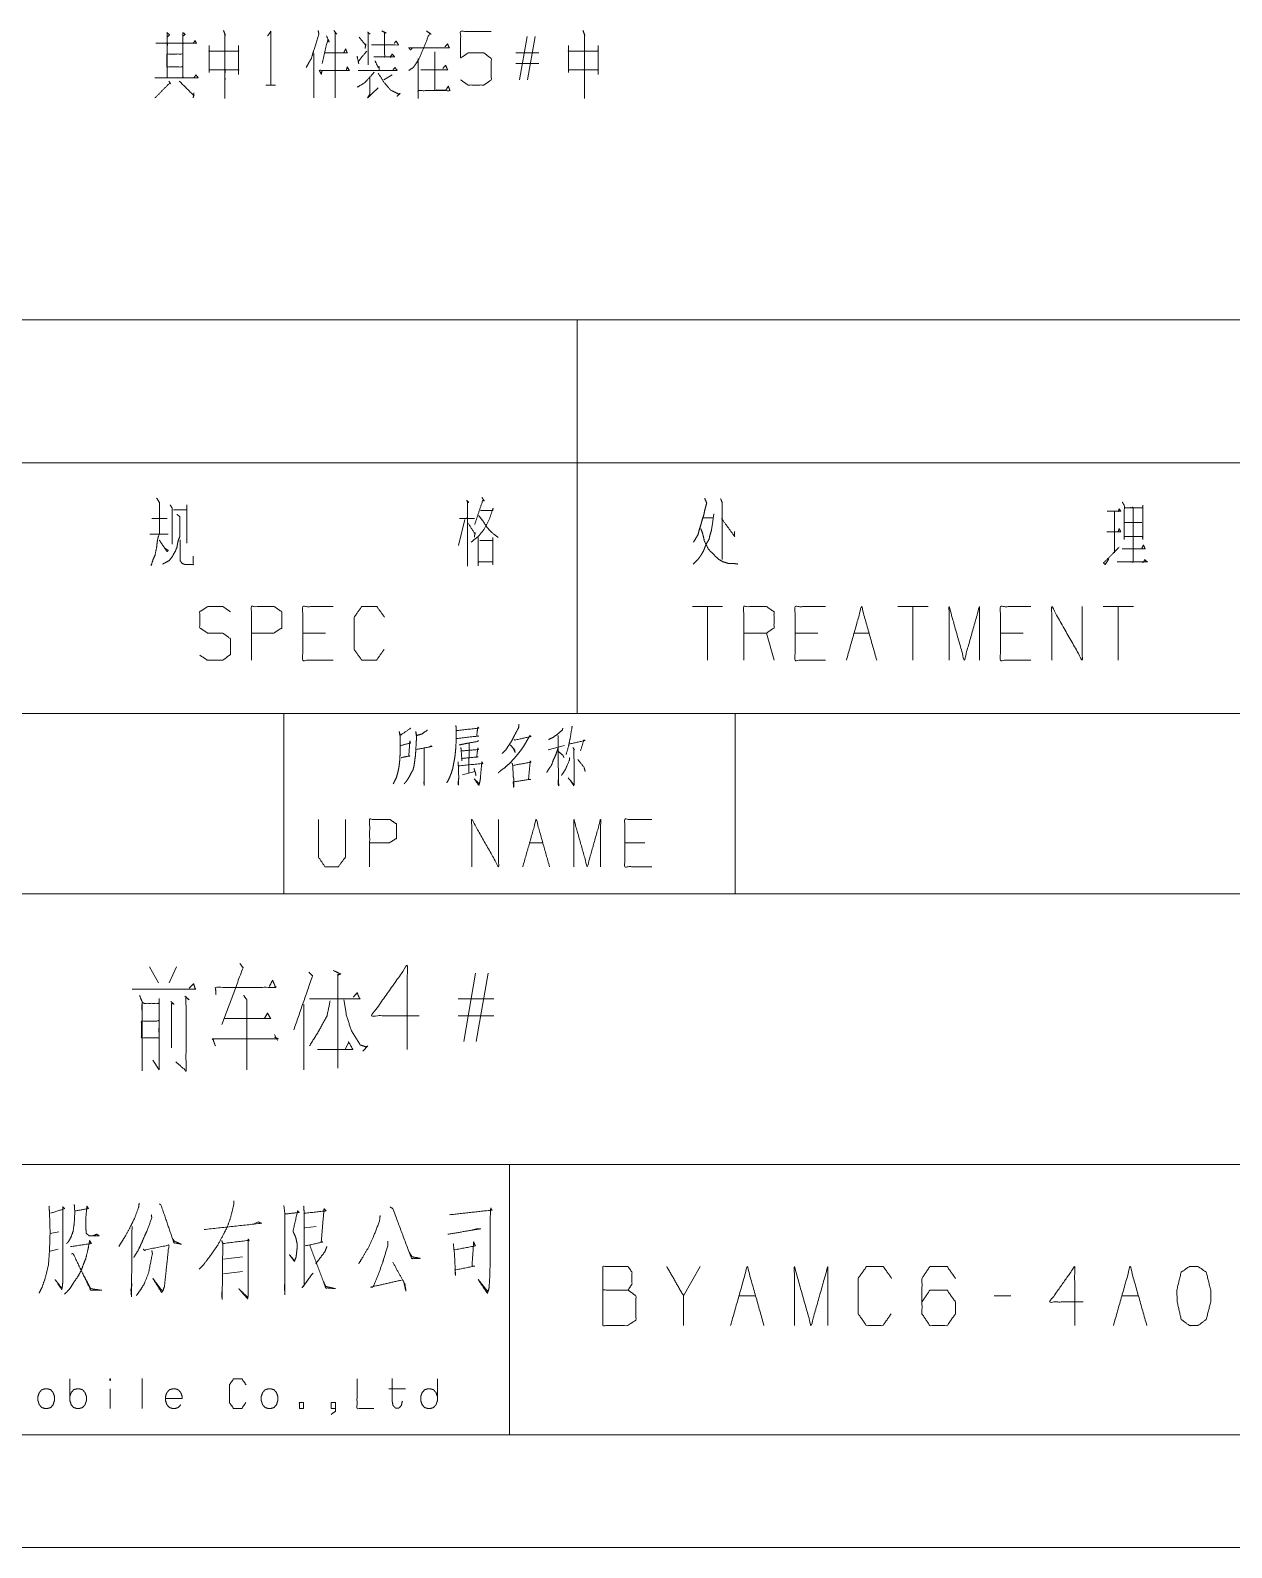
# Model space of a CAD drawing. Header units: millimetres. Extents: x 0 to 420, y 0 to 297.
# Drawn here: x 313.8 to 367, y 0 to 67.3 of the extents above; entities that cross this region are included whole.
import ezdxf

# ---------------------------------------------------------------- set-up
doc = ezdxf.new("R2010")
doc.units = ezdxf.units.MM
doc.layers.add('101', color=7, linetype='Continuous', true_color=0xffffff)

msp = doc.modelspace()

# ---------------------------------------------------------------- linework, layer by layer
at = {"layer": '101', "color": 72, "linetype": 'Continuous', "lineweight": 18}
for p, q in [((335.447, 65.097), (335.782, 67.022)), ((336.136, 67.022), (335.8, 65.097)), ((326.323, 66.272), (326.323, 64.297)), ((336.295, 66.297), (335.288, 66.297)), ((329.801, 65.322), (329.43, 65.097)), ((336.295, 65.822), (335.288, 65.822)), ((324.206, 64.872), (324.63, 64.872)), ((313, 54.463), (338, 54.463)), ((338, 54.463), (338, 48.113)), ((338, 54.463), (368, 54.463)), ((313, 48.113), (338, 48.113)), ((338, 48.113), (338, 37)), ((338, 48.113), (368, 48.113)), ((320.102, 46.025), (320.703, 46.025)), ((320.703, 46.25), (320.703, 44.55)), ((361.813, 45.95), (361.813, 44.125)), ((319.147, 45.65), (319.819, 45.65)), ((333.018, 45.6), (332.735, 44.45)), ((343.601, 45.675), (344.025, 45.675)), ((362.255, 45.475), (363.032, 45.475)), ((319.059, 44.95), (319.872, 44.95)), ((344.449, 41.737), (343.106, 41.737)), ((343.778, 41.737), (343.778, 39.362)), ((353.555, 41.737), (352.212, 41.737)), ((352.884, 41.737), (352.884, 39.362)), ((362.661, 41.737), (361.318, 41.737)), ((361.989, 41.737), (361.989, 39.362)), ((326.847, 40.563), (325.839, 40.563)), ((346.726, 39.362), (346.39, 40.563)), ((348.666, 40.563), (347.659, 40.563)), ((350.271, 40.563), (350.943, 40.563)), ((357.772, 40.563), (356.765, 40.563)), ((313, 37), (338, 37)), ((338, 37), (368, 37)), ((333.22, 35.666), (333.204, 34.364)), ((336.715, 35.379), (337.433, 35.578)), ((332.923, 34.275), (333.469, 34.43)), ((335.887, 31.261), (336.48, 31.261)), ((341.006, 31.261), (340.116, 31.261)), ((319.047, 25.756), (319.436, 25.047)), ((320.244, 25.756), (319.91, 25.047)), ((332.969, 22.449), (333.498, 25.48)), ((334.055, 25.48), (333.526, 22.449)), ((334.305, 24.339), (332.719, 24.339)), ((325.883, 24.103), (325.883, 21.189)), ((334.305, 23.591), (332.719, 23.591)), ((324.719, 22.488), (324.58, 22.764)), ((327.859, 22.41), (327.72, 22.095)), ((319.186, 21.622), (319.464, 21.189)), ((323.853, 14.454), (323.658, 14.35)), ((326.437, 14.247), (325.925, 14.178)), ((315.025, 14.005), (314.635, 13.936)), ((315, 13.246), (314.635, 13.143)), ((323.17, 12.901), (322.316, 12.798)), ((322.316, 12.142), (323.17, 12.246)), ((343.454, 12.469), (342.712, 11.172)), ((345.17, 11.172), (345.912, 11.172)), ((357.227, 11.172), (356.485, 11.172)), ((362.142, 11.172), (362.884, 11.172)), ((315.512, 6.519), (315.512, 7.485)), ((318.712, 7.499), (318.712, 6.174)), ((317.297, 7.043), (317.297, 6.174)), ((329.656, 7.043), (330.387, 7.043))]:
    msp.add_line(p, q, dxfattribs=at)
at = {"layer": '101', "color": 133, "linetype": 'Continuous', "lineweight": 18}
for p, q in [((235, 37), (415, 37)), ((325, 37), (325, 29)), ((345, 37), (345, 29)), ((235, 29), (415, 29)), ((285, 17), (394, 17)), ((335, 17), (335, 5)), ((25, 5), (415, 5)), ((235, 5), (415, 5)), ((0, 0), (420, 0))]:
    msp.add_line(p, q, dxfattribs=at)
at = {"layer": '101', "color": 72, "linetype": 'Continuous', "lineweight": 18}
for points, knots in [([(322.318, 67.297), (322.406, 67.072), (322.389, 67.122), (322.389, 64.272), (322.389, 65.547), (321.717, 65.547), (322.99, 65.547), (322.99, 65.347), (322.99, 66.622), (322.99, 66.372), (321.682, 66.372), (321.682, 66.622), (321.682, 65.422)], [0, 0, 0.022286, 0.027175, 0.289922, 0.407466, 0.469387, 0.586708, 0.605147, 0.722691, 0.745739, 0.866322, 0.88937, 1, 1]), ([(327.207, 67.297), (327.348, 67.122), (327.277, 67.197), (327.277, 64.297)], [0, 0, 0.069698, 0.101626, 1, 1]), ([(338.253, 67.297), (338.342, 67.072), (338.324, 67.122), (338.324, 64.272), (338.324, 65.547), (337.652, 65.547), (338.925, 65.547), (338.925, 65.347), (338.925, 66.622), (338.925, 66.372), (337.617, 66.372), (337.617, 66.622), (337.617, 65.422)], [0, 0, 0.022285, 0.027175, 0.289921, 0.407465, 0.469385, 0.586709, 0.605147, 0.722692, 0.74574, 0.866322, 0.88937, 1, 1]), ([(319.812, 67.197), (319.935, 67.097), (319.829, 66.997), (319.829, 67.197), (319.829, 65.197), (319.829, 66.722), (319.317, 66.722), (321.137, 66.722), (320.519, 66.722), (320.519, 67.172), (320.519, 65.197), (320.519, 66.247), (319.812, 66.247), (319.812, 65.672), (320.519, 65.672), (320.519, 65.197), (319.281, 65.197), (321.19, 65.197), (321.102, 65.322), (321.014, 65.197)], [0, 0, 0.009717, 0.01862, 0.030835, 0.152988, 0.24613, 0.277436, 0.388628, 0.426411, 0.453896, 0.574522, 0.638653, 0.681834, 0.716953, 0.760134, 0.789145, 0.864712, 0.9813, 0.99065, 1, 1]), ([(320.536, 67.047), (320.625, 67.122), (320.519, 67.197)], [0, 0, 0.471571, 1, 1]), ([(320.978, 66.722), (321.067, 66.847), (321.12, 66.722)], [0, 0, 0.529966, 1, 1]), ([(324.276, 67.047), (324.418, 67.247), (324.418, 64.872)], [0, 0, 0.093491, 1, 1]), ([(326.517, 67.297), (326.553, 67.122), (326.305, 66.347), (326.217, 66.047), (326.111, 65.872), (325.987, 65.647)], [0, 0, 0.101081, 0.561695, 0.738766, 0.854623, 1, 1]), ([(326.889, 67.047), (327.012, 66.772), (326.942, 66.872), (326.694, 65.822)], [0, 0, 0.200659, 0.282154, 1, 1]), ([(328.334, 66.997), (328.635, 66.622), (328.635, 66.697), (328.599, 66.497)], [0, 0, 0.633423, 0.732282, 1, 1]), ([(328.706, 67.222), (328.829, 67.122), (328.741, 67.197), (328.741, 65.772)], [0, 0, 0.093575, 0.161754, 1, 1]), ([(328.882, 66.647), (330.084, 66.647), (329.978, 66.822), (329.89, 66.722)], [0, 0, 0.780461, 0.913335, 1, 1]), ([(329.342, 67.272), (329.536, 67.172), (329.466, 67.197), (329.466, 66.122), (328.988, 66.122), (329.907, 66.122), (329.801, 66.247), (329.713, 66.097)], [0, 0, 0.07046, 0.094632, 0.441072, 0.594867, 0.891065, 0.943891, 1, 1]), ([(330.699, 66.522), (330.611, 66.422), (330.54, 66.522), (332.325, 66.522), (332.255, 66.697), (332.149, 66.572)], [0, 0, 0.055754, 0.106913, 0.85267, 0.931517, 1, 1]), ([(331.318, 67.272), (331.53, 67.122), (331.459, 67.172), (331, 66.047), (330.823, 65.772), (330.735, 65.647), (330.54, 65.522)], [0, 0, 0.114302, 0.152407, 0.687108, 0.830943, 0.898298, 1, 1]), ([(332.834, 65.097), (333.17, 64.872), (333.859, 64.872), (334.195, 65.097), (334.195, 66.047), (333.859, 66.297), (333.17, 66.297), (332.834, 66.072), (332.834, 67.247), (334.195, 67.247)], [0, 0, 0.062229, 0.168343, 0.230572, 0.376815, 0.441266, 0.54738, 0.609609, 0.790488, 1, 1]), ([(326.818, 66.297), (327.808, 66.297), (327.737, 66.472), (327.649, 66.297)], [0, 0, 0.720067, 0.857373, 1, 1]), ([(328.246, 66.147), (328.317, 65.822), (328.299, 65.922), (328.67, 66.372)], [0, 0, 0.326884, 0.426688, 1, 1]), ([(330.947, 66.047), (330.947, 64.272), (330.947, 64.622), (332.361, 64.622), (332.29, 64.822), (332.184, 64.647), (331.689, 64.647), (331.689, 66.347), (331.689, 65.547), (331.07, 65.547), (332.255, 65.547), (332.166, 65.747), (332.043, 65.597)], [0, 0, 0.193637, 0.231819, 0.386074, 0.409215, 0.431537, 0.485528, 0.670983, 0.758257, 0.825744, 0.954934, 0.978789, 1, 1]), ([(326.694, 65.522), (326.659, 65.347), (326.57, 65.522), (327.896, 65.522), (327.808, 65.672), (327.772, 65.547)], [0, 0, 0.089081, 0.186903, 0.848323, 0.935186, 1, 1]), ([(329.006, 65.447), (328.723, 65.122), (328.582, 64.972), (328.246, 64.772)], [0, 0, 0.419151, 0.619719, 1, 1]), ([(328.299, 65.522), (330.013, 65.522), (329.925, 65.647), (329.837, 65.547)], [0, 0, 0.856801, 0.933308, 1, 1]), ([(329.041, 65.947), (329.183, 65.647), (329.218, 65.697), (329.218, 65.547)], [0, 0, 0.61091, 0.723696, 1, 1]), ([(329.183, 65.397), (329.43, 64.997), (329.731, 64.647), (330.084, 64.472), (330.155, 64.497), (330.013, 64.372)], [0, 0, 0.295859, 0.58602, 0.834126, 0.881292, 1, 1]), ([(319.9, 65.047), (319.971, 64.922), (319.953, 64.972), (319.281, 64.297)], [0, 0, 0.125003, 0.17116, 1, 1]), ([(320.36, 65.047), (321.014, 64.397), (321.014, 64.522), (320.978, 64.297)], [0, 0, 0.723282, 0.821337, 1, 1]), ([(328.812, 65.197), (328.812, 64.472), (328.706, 64.297), (329.183, 64.747)], [0, 0, 0.457256, 0.586308, 1, 1]), ([(319.359, 46.55), (319.483, 46.35), (319.483, 45), (319.395, 44.7), (319.359, 44.375), (319.289, 44.025), (319.2, 43.825), (319.112, 43.55)], [0, 0, 0.076125, 0.513098, 0.614331, 0.720148, 0.835726, 0.906504, 1, 1]), ([(333.089, 46.45), (333.195, 46.35), (333.142, 46.425), (333.142, 43.525), (333.142, 45.65), (332.788, 45.65), (333.442, 45.65)], [0, 0, 0.023247, 0.037896, 0.500409, 0.839319, 0.895699, 1, 1]), ([(333.778, 46.575), (333.884, 46.425), (333.814, 46.45), (333.46, 45.375)], [0, 0, 0.132126, 0.186059, 1, 1]), ([(343.654, 46.55), (343.742, 46.325), (343.654, 46), (343.619, 45.825), (343.548, 45.6), (343.477, 45.35), (343.407, 45.125), (343.354, 44.925), (343.265, 44.775), (343.159, 44.6)], [0, 0, 0.116541, 0.278918, 0.364993, 0.478696, 0.603951, 0.71766, 0.817412, 0.901346, 1, 1]), ([(344.361, 46.525), (344.432, 46.35), (344.432, 43.825)], [0, 0, 0.06955, 1, 1]), ([(320.261, 45.825), (320.385, 45.725), (320.385, 44.85), (320.296, 44.6), (320.261, 44.375), (320.19, 44.2), (320.049, 43.95), (319.907, 43.775), (319.624, 43.625)], [0, 0, 0.062435, 0.405831, 0.509895, 0.599279, 0.673351, 0.786072, 0.874364, 1, 1]), ([(319.96, 46.25), (320.049, 46.1), (320.049, 44.5)], [0, 0, 0.098129, 1, 1]), ([(333.708, 46), (334.255, 46), (334.273, 46.1), (334.114, 45.625), (333.884, 45.175), (333.619, 44.85), (333.301, 44.6)], [0, 0, 0.220966, 0.26192, 0.463932, 0.667691, 0.836831, 1, 1]), ([(333.637, 45.775), (333.814, 45.55), (334.008, 45.25), (334.185, 45.05), (334.503, 44.8)], [0, 0, 0.21756, 0.48939, 0.692342, 1, 1]), ([(344.06, 45.85), (343.954, 45.125), (343.884, 44.9), (343.848, 44.725), (343.742, 44.55), (343.654, 44.35), (343.601, 44.2), (343.477, 44), (343.371, 43.85), (343.141, 43.625)], [0, 0, 0.296653, 0.392139, 0.46442, 0.547269, 0.635793, 0.700209, 0.795421, 0.869798, 1, 1]), ([(361.495, 45.975), (362.096, 45.975), (362.025, 46.075), (361.989, 45.95)], [0, 0, 0.704243, 0.847777, 1, 1]), ([(362.166, 46.375), (362.255, 46.225), (362.255, 44.725), (362.255, 44.85), (363.068, 44.85), (363.068, 44.725), (363.068, 46.225), (363.068, 46.125), (362.255, 46.125), (362.643, 46.125), (362.643, 43.725), (361.936, 43.725), (363.28, 43.725), (363.191, 43.775), (363.174, 43.825), (363.068, 43.675)], [0, 0, 0.016856, 0.162098, 0.174201, 0.252928, 0.265031, 0.410272, 0.419955, 0.498682, 0.536334, 0.76872, 0.837175, 0.967244, 0.977077, 0.982211, 1, 1]), ([(333.177, 45.425), (333.478, 44.95), (333.478, 45.025), (333.442, 44.825)], [0, 0, 0.668993, 0.75826, 1, 1]), ([(343.477, 45.2), (343.548, 45.025), (343.601, 44.825), (343.636, 44.65), (343.813, 44.3), (343.901, 44.2), (344.149, 43.95), (344.29, 43.825), (344.467, 43.725), (344.714, 43.65), (344.944, 43.65), (345.121, 43.625)], [0, 0, 0.075192, 0.15762, 0.228747, 0.384949, 0.438119, 0.578251, 0.653441, 0.734337, 0.837345, 0.928883, 1, 1]), ([(344.396, 45.65), (344.98, 44.85), (344.98, 45.075)], [0, 0, 0.814824, 1, 1]), ([(361.477, 45.05), (362.096, 45.05), (362.025, 45.2), (361.989, 45.075)], [0, 0, 0.676561, 0.857934, 1, 1]), ([(319.465, 44.7), (319.819, 44.175), (319.872, 44.225), (319.731, 44.325)], [0, 0, 0.720064, 0.802978, 1, 1]), ([(320.402, 44.7), (320.402, 43.775), (320.491, 43.65), (320.632, 43.6), (320.985, 43.6), (320.985, 43.975)], [0, 0, 0.472764, 0.551003, 0.627661, 0.808338, 1, 1]), ([(333.619, 44.8), (333.619, 43.55), (333.619, 43.725), (334.255, 43.725), (334.255, 43.6), (334.255, 44.8), (334.255, 44.675), (333.69, 44.675)], [0, 0, 0.306605, 0.34953, 0.505604, 0.536265, 0.830605, 0.861265, 1, 1]), ([(362.166, 44.3), (363.174, 44.3), (363.103, 44.475), (363.032, 44.325)], [0, 0, 0.739673, 0.878255, 1, 1]), ([(361.565, 43.85), (361.406, 43.6), (361.336, 43.675), (362.025, 44.375)], [0, 0, 0.214427, 0.289033, 1, 1]), ([(321.269, 39.588), (321.604, 39.362), (322.294, 39.362), (322.63, 39.613), (322.63, 40.313), (322.294, 40.563), (321.622, 40.563), (321.269, 40.788), (321.269, 41.513), (321.622, 41.737), (322.294, 41.737), (322.63, 41.513)], [0, 0, 0.068037, 0.184055, 0.25452, 0.372335, 0.4428, 0.555844, 0.626371, 0.748393, 0.81892, 0.931964, 1, 1]), ([(323.563, 39.362), (323.563, 41.737), (324.57, 41.737), (324.906, 41.513), (324.906, 40.788), (324.553, 40.563), (323.563, 40.563)], [0, 0, 0.401147, 0.571311, 0.639588, 0.762044, 0.832821, 1, 1]), ([(327.183, 39.362), (325.839, 39.362), (325.839, 41.737), (327.183, 41.737)], [0, 0, 0.26539, 0.73461, 1, 1]), ([(329.441, 39.838), (329.106, 39.362), (328.452, 39.362), (328.116, 39.838), (328.116, 41.263), (328.452, 41.737), (329.123, 41.737), (329.459, 41.263)], [0, 0, 0.114568, 0.243366, 0.357936, 0.638584, 0.753154, 0.885433, 1, 1]), ([(345.383, 39.362), (345.383, 41.737), (346.39, 41.737), (346.726, 41.513), (346.726, 40.788), (346.39, 40.563), (345.383, 40.563)], [0, 0, 0.400951, 0.571036, 0.639278, 0.761673, 0.829915, 1, 1]), ([(349.002, 39.362), (347.659, 39.362), (347.659, 41.737), (349.002, 41.737)], [0, 0, 0.26539, 0.73461, 1, 1]), ([(349.935, 39.362), (350.607, 41.737), (351.279, 39.362)], [0, 0, 0.499999, 1, 1]), ([(354.488, 39.362), (354.488, 41.737), (355.16, 39.362), (355.832, 41.737), (355.832, 39.362)], [0, 0, 0.245192, 0.500001, 0.754808, 1, 1]), ([(358.108, 39.362), (356.765, 39.362), (356.765, 41.737), (358.108, 41.737)], [0, 0, 0.26539, 0.73461, 1, 1]), ([(359.041, 39.362), (359.041, 41.737), (360.385, 39.362), (360.385, 41.737)], [0, 0, 0.317574, 0.682426, 1, 1]), ([(330.629, 36.351), (330.566, 36.307), (330.145, 36.02), (330.114, 36.196), (330.161, 36.02), (330.161, 35.446), (330.145, 35.092), (330.129, 34.849), (330.098, 34.606), (330.051, 34.386), (329.989, 34.165), (329.911, 34.01), (329.848, 33.878)], [0, 0, 0.024363, 0.186803, 0.243942, 0.302154, 0.485024, 0.597668, 0.675195, 0.753199, 0.825098, 0.89819, 0.953346, 1, 1]), ([(332.626, 36.461), (332.642, 36.262), (332.642, 35.909), (332.626, 35.578), (332.611, 35.357), (332.58, 35.07), (332.533, 34.827), (332.486, 34.562), (332.424, 34.364), (332.346, 34.165), (332.221, 33.922)], [0, 0, 0.076503, 0.212087, 0.33934, 0.424292, 0.535105, 0.630037, 0.733301, 0.813245, 0.895183, 1, 1]), ([(332.673, 36.24), (333.641, 36.351), (333.594, 36.395), (333.548, 35.998), (333.626, 35.998), (332.658, 35.887)], [0, 0, 0.39108, 0.416924, 0.577585, 0.60892, 1, 1]), ([(335.42, 36.527), (335.405, 36.373), (335.217, 36.02), (335.108, 35.799), (334.983, 35.6), (334.827, 35.379), (334.671, 35.225)], [0, 0, 0.101774, 0.363754, 0.525154, 0.678922, 0.85608, 1, 1]), ([(337.371, 36.351), (337.34, 36.262), (337.137, 36.086), (336.918, 35.931), (336.731, 35.843)], [0, 0, 0.111856, 0.433088, 0.752703, 1, 1]), ([(337.777, 36.439), (337.761, 36.329), (337.683, 35.865), (337.621, 35.556), (337.511, 35.181)], [0, 0, 0.086565, 0.451629, 0.696477, 1, 1]), ([(330.192, 35.026), (330.223, 35.048), (330.582, 35.114), (330.535, 35.092), (330.582, 35.777), (330.613, 35.688), (330.176, 35.578)], [0, 0, 0.022681, 0.239273, 0.269981, 0.676983, 0.732557, 1, 1]), ([(331.363, 36.262), (331.113, 36.086), (330.879, 36.02), (330.847, 36.196), (330.879, 35.931), (330.863, 35.666), (330.847, 35.379), (330.832, 35.136), (330.801, 34.916), (330.769, 34.673), (330.723, 34.496), (330.645, 34.364), (330.566, 34.209), (330.488, 34.077), (330.41, 33.966), (330.332, 33.878)], [0, 0, 0.096319, 0.172937, 0.229415, 0.313416, 0.396985, 0.487495, 0.564125, 0.634336, 0.711437, 0.768975, 0.817388, 0.871906, 0.920319, 0.962889, 1, 1]), ([(333.626, 35.799), (333.579, 35.755), (333.188, 35.688), (332.97, 35.644), (332.767, 35.6)], [0, 0, 0.07226, 0.516589, 0.766867, 1, 1]), ([(335.202, 35.843), (335.248, 35.821), (335.951, 35.975), (335.904, 36.02), (335.779, 35.799), (335.639, 35.556), (335.498, 35.357), (335.342, 35.158), (335.17, 34.96), (334.983, 34.761), (334.78, 34.584), (334.624, 34.474), (334.499, 34.364)], [0, 0, 0.017093, 0.254607, 0.275864, 0.359629, 0.452278, 0.53264, 0.616084, 0.70281, 0.792986, 0.881828, 0.944963, 1, 1]), ([(337.152, 36.02), (337.168, 34.275), (337.184, 33.79), (337.152, 33.878), (337.168, 34.077)], [0, 0, 0.691283, 0.883884, 0.921006, 1, 1]), ([(337.652, 35.644), (338.354, 35.799), (338.292, 35.821), (338.151, 35.335)], [0, 0, 0.557066, 0.608364, 1, 1]), ([(330.863, 35.401), (331.566, 35.534), (331.519, 35.556), (331.441, 35.512)], [0, 0, 0.834819, 0.895271, 1, 1]), ([(331.222, 35.446), (331.222, 33.812), (331.207, 33.922), (331.222, 34.099)], [0, 0, 0.849783, 0.907772, 1, 1]), ([(332.845, 35.49), (332.861, 35.335), (332.892, 34.894), (332.876, 35.004), (333.61, 35.07), (333.548, 35.07), (333.594, 35.468), (333.626, 35.401), (332.861, 35.335)], [0, 0, 0.056492, 0.217482, 0.258029, 0.525926, 0.548635, 0.694164, 0.720796, 1, 1]), ([(335.03, 35.6), (335.061, 35.578), (335.233, 35.379), (335.248, 35.269), (335.186, 35.423)], [0, 0, 0.066028, 0.519581, 0.712132, 1, 1]), ([(337.152, 35.468), (337.059, 35.181), (336.949, 34.938), (336.856, 34.695), (336.762, 34.562), (336.653, 34.386)], [0, 0, 0.251918, 0.474135, 0.691326, 0.826694, 1, 1]), ([(337.168, 35.313), (337.371, 35.136), (337.418, 35.048)], [0, 0, 0.729109, 1, 1]), ([(337.668, 35.026), (337.652, 34.916), (337.48, 34.518), (337.309, 34.253)], [0, 0, 0.129619, 0.632946, 1, 1]), ([(337.808, 35.49), (337.886, 35.379), (337.855, 35.401), (337.87, 34.231), (337.87, 33.944), (337.855, 33.79), (337.605, 34.143), (337.855, 33.834)], [0, 0, 0.051678, 0.066298, 0.513635, 0.623349, 0.682727, 0.848098, 1, 1]), ([(332.72, 34.849), (332.736, 34.651), (332.751, 34.143), (332.736, 33.812), (332.72, 33.9), (332.751, 34.121)], [0, 0, 0.147471, 0.523364, 0.768667, 0.835021, 1, 1]), ([(332.751, 34.673), (333.813, 34.783), (333.782, 34.849), (333.766, 34.739), (333.719, 34.231), (333.704, 34.032), (333.641, 33.812), (333.438, 34.099), (333.657, 33.878)], [0, 0, 0.374083, 0.399749, 0.43883, 0.61759, 0.687458, 0.767887, 0.891105, 1, 1]), ([(333.423, 34.562), (333.485, 34.386), (333.516, 34.253)], [0, 0, 0.579215, 1, 1]), ([(335.108, 34.805), (335.139, 34.739), (335.17, 34.187), (335.186, 34.121), (335.186, 33.723), (335.17, 33.9), (335.17, 33.966), (335.935, 34.077), (335.842, 34.077), (335.92, 34.894), (335.951, 34.849), (335.904, 34.827), (335.155, 34.695)], [0, 0, 0.018828, 0.160986, 0.178485, 0.280676, 0.326272, 0.343303, 0.542024, 0.566111, 0.777126, 0.791033, 0.804348, 1, 1]), ([(338.027, 34.96), (338.308, 34.606), (338.354, 34.43)], [0, 0, 0.711821, 1, 1]), ([(328.802, 30.202), (328.802, 32.299), (329.691, 32.299), (329.988, 32.1), (329.988, 31.46), (329.676, 31.261), (328.802, 31.261)], [0, 0, 0.401145, 0.571312, 0.639588, 0.762043, 0.832818, 1, 1]), ([(341.303, 30.202), (340.116, 30.202), (340.116, 32.299), (341.303, 32.299)], [0, 0, 0.265389, 0.734611, 1, 1]), ([(326.539, 32.299), (326.539, 30.621), (326.82, 30.202), (327.413, 30.202), (327.725, 30.621), (327.725, 32.299)], [0, 0, 0.337151, 0.438599, 0.557782, 0.662849, 1, 1]), ([(333.328, 30.202), (333.328, 32.299), (334.514, 30.202), (334.514, 32.299)], [0, 0, 0.317574, 0.682426, 1, 1]), ([(337.853, 30.202), (337.853, 32.299), (338.447, 30.202), (339.04, 32.299), (339.04, 30.202)], [0, 0, 0.245192, 0.5, 0.754808, 1, 1]), ([(323.049, 25.914), (323.188, 25.717), (322.242, 23.197)], [0, 0, 0.082206, 1, 1]), ([(327.191, 25.599), (327.525, 25.441), (327.386, 25.402), (327.386, 21.268)], [0, 0, 0.079453, 0.110572, 1, 1]), ([(330.999, 23.591), (328.883, 23.591), (330.47, 25.835), (330.47, 22.095)], [0, 0, 0.24587, 0.565296, 1, 1]), ([(318.267, 24.772), (321.079, 24.772), (320.995, 25.008), (320.8, 24.811)], [0, 0, 0.842004, 0.917045, 1, 1]), ([(321.992, 24.536), (321.964, 24.851), (324.636, 24.851), (324.497, 25.166), (324.357, 24.89)], [0, 0, 0.086831, 0.820651, 0.915214, 1, 1]), ([(326.105, 25.52), (326.272, 25.362), (325.437, 22.961)], [0, 0, 0.082807, 1, 1]), ([(318.601, 24.496), (318.713, 24.221), (318.713, 21.15), (318.713, 24.142), (319.464, 24.142), (319.464, 24.339), (319.464, 21.189), (319.464, 23.354), (318.685, 23.354), (318.685, 22.606), (319.436, 22.606)], [0, 0, 0.019945, 0.226009, 0.42679, 0.477219, 0.490428, 0.701775, 0.847077, 0.899374, 0.949569, 1, 1]), ([(320.605, 24.457), (320.8, 24.299), (320.661, 24.417), (320.661, 21.15), (320.216, 21.543)], [0, 0, 0.058327, 0.100825, 0.861608, 1, 1]), ([(323.216, 24.496), (323.355, 24.299), (323.355, 21.189)], [0, 0, 0.071936, 1, 1]), ([(326.133, 24.339), (328.36, 24.339), (328.249, 24.614), (328.082, 24.417)], [0, 0, 0.800379, 0.907214, 1, 1]), ([(327.052, 24.26), (326.913, 23.591), (326.551, 22.921), (326.133, 22.252)], [0, 0, 0.306098, 0.646779, 1, 1]), ([(327.664, 24.299), (327.775, 23.591), (327.998, 22.921), (328.388, 22.291), (328.638, 22.213), (328.722, 22.252), (328.499, 22.016)], [0, 0, 0.252324, 0.500432, 0.760973, 0.853337, 0.885812, 1, 1]), ([(319.993, 24.221), (320.132, 24.103), (320.021, 24.142), (320.021, 22.173)], [0, 0, 0.080443, 0.132484, 1, 1]), ([(322.353, 23.473), (324.413, 23.473), (324.274, 23.709), (324.135, 23.473)], [0, 0, 0.789754, 0.894877, 1, 1]), ([(321.964, 22.252), (321.852, 22.567), (324.747, 22.567), (324.58, 22.646)], [0, 0, 0.097866, 0.945907, 1, 1]), ([(326.495, 22.095), (328.054, 22.095), (327.859, 22.449)], [0, 0, 0.794018, 1, 1]), ([(314.586, 15.144), (314.61, 14.868), (314.635, 14.005), (314.61, 13.177), (314.561, 12.522), (314.415, 11.935), (314.269, 11.521), (314.147, 11.28)], [0, 0, 0.070329, 0.28934, 0.499598, 0.66644, 0.819873, 0.931329, 1, 1]), ([(314.659, 14.833), (315.293, 15.04), (315.196, 15.109), (315.196, 11.763), (315.171, 11.521), (315.147, 11.452), (314.854, 11.901), (315.147, 11.521)], [0, 0, 0.122094, 0.143965, 0.756447, 0.800872, 0.814266, 0.912285, 1, 1]), ([(315.708, 15.213), (315.732, 14.868), (315.708, 14.419), (315.659, 14.04), (315.561, 13.764), (315.439, 13.557), (315.366, 13.488)], [0, 0, 0.190955, 0.438946, 0.650198, 0.811822, 0.94447, 1, 1]), ([(315.757, 14.937), (316.342, 15.04), (316.269, 15.144), (316.22, 14.626), (316.22, 14.178), (316.244, 13.936), (316.366, 13.833), (316.805, 13.833), (316.708, 13.902), (316.537, 13.833)], [0, 0, 0.209703, 0.254415, 0.437769, 0.595975, 0.681595, 0.738019, 0.892888, 0.935041, 1, 1]), ([(318.585, 15.282), (318.561, 15.109), (318.39, 14.626), (318.219, 14.281), (318, 13.867), (317.829, 13.591), (317.683, 13.35)], [0, 0, 0.081145, 0.319756, 0.499049, 0.717311, 0.868474, 1, 1]), ([(319.488, 15.247), (319.561, 15.178), (320.122, 13.522), (320.463, 13.453), (320.146, 13.591), (320.049, 13.729)], [0, 0, 0.037082, 0.681737, 0.810185, 0.937687, 1, 1]), ([(322.779, 15.385), (322.779, 15.213), (322.633, 14.626), (322.487, 14.212), (322.34, 13.936), (322.072, 13.419), (321.682, 12.867), (321.414, 12.522), (321.243, 12.349)], [0, 0, 0.049752, 0.224095, 0.350741, 0.440842, 0.608969, 0.803946, 0.929998, 1, 1]), ([(324.998, 15.178), (325.047, 14.764), (325.047, 11.245), (325.023, 11.521), (325.047, 11.832)], [0, 0, 0.092137, 0.86992, 0.931161, 1, 1]), ([(325.071, 14.799), (325.681, 14.868), (325.608, 14.937), (325.413, 14.074), (325.413, 14.005), (325.462, 13.902), (325.535, 13.729), (325.584, 13.488), (325.584, 13.281), (325.559, 13.039), (325.535, 12.867), (325.462, 12.694), (325.242, 13.005), (325.462, 12.729)], [0, 0, 0.163216, 0.189965, 0.42515, 0.443501, 0.473931, 0.523766, 0.589292, 0.644345, 0.7089, 0.755234, 0.805069, 0.906205, 1, 1]), ([(325.876, 15.144), (325.901, 14.833), (325.901, 11.659), (325.803, 11.521), (326.291, 12.177)], [0, 0, 0.069653, 0.779472, 0.817267, 1, 1]), ([(325.925, 14.833), (326.876, 14.937), (326.779, 15.04), (326.657, 13.557), (326.73, 13.557), (325.949, 13.384)], [0, 0, 0.276542, 0.317649, 0.747834, 0.768982, 1, 1]), ([(329.705, 15.109), (329.827, 15.04), (330.656, 12.832), (331.046, 12.832), (330.681, 12.901), (330.534, 13.143)], [0, 0, 0.039541, 0.705114, 0.815247, 0.920312, 1, 1]), ([(332.338, 14.764), (334.216, 14.971), (334.168, 15.075), (334.143, 14.557), (334.143, 12.625), (334.119, 11.866), (334.094, 11.521), (334.046, 11.349), (334.021, 11.28), (333.607, 11.901), (334.021, 11.383)], [0, 0, 0.261649, 0.277493, 0.349233, 0.616764, 0.72192, 0.769813, 0.794637, 0.804771, 0.908172, 1, 1]), ([(318.268, 14.247), (318.244, 11.142), (318.219, 11.418), (318.268, 11.694)], [0, 0, 0.847819, 0.923473, 1, 1]), ([(319.122, 14.764), (319.146, 14.626), (318.927, 14.04), (318.829, 13.833), (318.683, 13.488), (318.536, 13.177), (318.341, 12.867)], [0, 0, 0.067376, 0.36846, 0.478481, 0.658656, 0.823687, 1, 1]), ([(321.462, 14.109), (323.999, 14.385), (323.853, 14.454)], [0, 0, 0.940373, 1, 1]), ([(329.266, 14.73), (329.241, 14.488), (328.973, 13.798), (328.729, 13.281), (328.485, 12.867), (328.315, 12.591)], [0, 0, 0.102841, 0.416511, 0.658903, 0.86249, 1, 1]), ([(332.265, 13.902), (333.729, 14.143), (333.582, 14.143), (333.314, 14.074)], [0, 0, 0.777945, 0.854701, 1, 1]), ([(315.537, 13.35), (316.464, 13.488), (316.391, 13.626), (316.318, 13.246), (316.22, 12.832), (316.122, 12.591), (316.025, 12.315), (315.878, 12.039), (315.683, 11.763), (315.537, 11.521), (315.391, 11.349), (315.269, 11.245)], [0, 0, 0.248088, 0.28944, 0.391759, 0.504363, 0.573317, 0.650816, 0.73352, 0.823008, 0.897766, 0.957654, 1, 1]), ([(322.243, 13.626), (322.292, 13.488), (322.267, 11.211), (322.267, 11.004), (322.243, 11.211), (322.267, 11.452)], [0, 0, 0.047497, 0.786427, 0.853598, 0.921235, 1, 1]), ([(322.292, 13.488), (323.414, 13.626), (323.414, 13.695), (323.462, 13.626), (323.414, 13.591), (323.414, 11.176), (323.389, 11.038), (322.999, 11.487), (323.389, 11.107)], [0, 0, 0.224398, 0.238094, 0.254868, 0.266729, 0.746112, 0.77393, 0.891944, 1, 1]), ([(329.607, 13.591), (329.607, 13.384), (329.388, 12.694), (329.412, 12.729), (329.193, 12.142), (328.949, 11.556), (328.851, 11.556), (330.217, 11.866)], [0, 0, 0.05545, 0.249412, 0.26073, 0.428483, 0.598637, 0.624772, 1, 1]), ([(332.509, 13.488), (332.558, 13.074), (332.607, 12.073), (332.582, 12.315), (333.46, 12.487), (333.338, 12.487), (333.411, 13.557), (333.485, 13.384), (332.582, 13.212)], [0, 0, 0.08584, 0.292105, 0.342087, 0.526357, 0.55147, 0.772215, 0.810799, 1, 1]), ([(315.586, 13.039), (315.659, 13.039), (316.439, 11.418), (316.927, 11.418), (316.439, 11.487), (316.147, 12.039)], [0, 0, 0.021039, 0.538448, 0.678706, 0.82036, 1, 1]), ([(319.146, 13.177), (319.17, 13.039), (319, 12.177), (318.805, 11.694), (318.634, 11.418), (318.463, 11.176)], [0, 0, 0.064861, 0.471802, 0.712904, 0.863112, 1, 1]), ([(318.756, 13.246), (318.829, 13.177), (318.878, 13.212), (319.902, 13.419), (319.756, 12.073), (319.707, 11.59), (319.634, 11.383), (319.585, 11.314), (319.195, 11.935), (319.609, 11.383)], [0, 0, 0.021075, 0.033595, 0.252602, 0.536206, 0.63793, 0.683936, 0.701643, 0.855333, 1, 1]), ([(326.145, 13.419), (326.852, 11.521), (327.291, 11.487), (326.852, 11.59), (326.754, 11.797)], [0, 0, 0.643821, 0.783835, 0.927246, 1, 1]), ([(326.901, 13.35), (326.828, 13.143), (326.413, 12.591)], [0, 0, 0.241282, 1, 1]), ([(329.827, 12.66), (330.363, 11.694), (330.412, 11.383), (330.315, 11.763)], [0, 0, 0.610117, 0.783655, 1, 1]), ([(339.142, 11.421), (339.142, 12.469), (340.254, 12.469), (340.43, 12.221), (340.43, 11.697), (340.254, 11.421), (339.142, 11.421), (339.142, 9.847), (340.235, 9.847), (340.606, 10.096), (340.606, 11.172), (340.254, 11.421)], [0, 0, 0.115917, 0.238847, 0.272469, 0.330428, 0.366584, 0.489513, 0.663389, 0.784162, 0.833485, 0.952453, 1, 1]), ([(342.712, 9.847), (342.712, 11.172), (341.971, 12.469)], [0, 0, 0.469959, 1, 1]), ([(347.628, 9.847), (347.628, 12.469), (348.37, 9.847), (349.111, 12.469), (349.111, 9.847)], [0, 0, 0.245192, 0.5, 0.754808, 1, 1]), ([(351.92, 10.372), (351.55, 9.847), (350.828, 9.847), (350.457, 10.372), (350.457, 11.945), (350.828, 12.469), (351.569, 12.469), (351.94, 11.945)], [0, 0, 0.114569, 0.243366, 0.357935, 0.638584, 0.753153, 0.885431, 1, 1]), ([(353.286, 10.896), (353.637, 11.421), (354.398, 11.421), (354.769, 10.896), (354.769, 10.372), (354.398, 9.847), (353.637, 9.847), (353.286, 10.372), (353.286, 11.945), (353.637, 12.469), (354.398, 12.469), (354.769, 11.945)], [0, 0, 0.076963, 0.169761, 0.248073, 0.312018, 0.390331, 0.483128, 0.560091, 0.751927, 0.82889, 0.921688, 1, 1]), ([(360.426, 10.896), (358.943, 10.896), (360.055, 12.469), (360.055, 9.847)], [0, 0, 0.245868, 0.565293, 1, 1]), ([(365.517, 9.847), (365.888, 10.123), (366.083, 10.896), (366.083, 11.421), (365.888, 12.221), (365.517, 12.469), (365.147, 12.469), (364.776, 12.221), (364.581, 11.421), (364.6, 10.896), (364.776, 10.123), (365.147, 9.847), (365.517, 9.847)], [0, 0, 0.06753, 0.183974, 0.260586, 0.380945, 0.446147, 0.500311, 0.565508, 0.685867, 0.762531, 0.878311, 0.945836, 1, 1]), ([(317.297, 7.402), (317.317, 7.457), (317.297, 7.499), (317.278, 7.457), (317.297, 7.402)], [0, 0, 0.280627, 0.5, 0.719373, 1, 1]), ([(323.316, 6.436), (323.13, 6.174), (322.769, 6.174), (322.584, 6.436), (322.584, 7.223), (322.769, 7.485), (323.14, 7.485), (323.325, 7.223)], [0, 0, 0.114567, 0.24337, 0.357937, 0.638582, 0.753149, 0.885433, 1, 1]), ([(328.241, 7.485), (328.241, 6.174), (328.983, 6.174)], [0, 0, 0.638728, 1, 1]), ([(330.251, 6.491), (330.202, 6.298), (330.095, 6.188), (329.958, 6.188), (329.841, 6.298), (329.802, 6.491), (329.802, 7.499)], [0, 0, 0.107406, 0.190396, 0.26402, 0.350759, 0.456999, 1, 1]), ([(331.802, 7.485), (331.802, 6.519), (331.743, 6.34), (331.636, 6.215), (331.499, 6.174), (331.373, 6.174), (331.236, 6.215), (331.129, 6.34), (331.07, 6.519), (331.07, 6.712), (331.129, 6.878), (331.236, 7.002), (331.373, 7.043), (331.499, 7.043), (331.636, 7.002), (331.743, 6.878), (331.802, 6.712)], [0, 0, 0.286727, 0.342739, 0.39146, 0.433824, 0.471471, 0.513835, 0.562557, 0.618569, 0.675914, 0.728048, 0.77677, 0.819134, 0.856781, 0.899145, 0.947866, 1, 1]), ([(314.156, 6.34), (314.264, 6.215), (314.4, 6.174), (314.527, 6.174), (314.664, 6.215), (314.771, 6.34), (314.83, 6.519), (314.83, 6.712), (314.771, 6.878), (314.664, 7.002), (314.527, 7.043), (314.4, 7.043), (314.264, 7.002), (314.156, 6.878), (314.098, 6.712), (314.098, 6.519), (314.156, 6.34)], [0, 0, 0.063224, 0.118198, 0.167051, 0.222025, 0.285248, 0.357933, 0.432348, 0.5, 0.563224, 0.618198, 0.667051, 0.722025, 0.785248, 0.8529, 0.927315, 1, 1]), ([(315.512, 6.519), (315.571, 6.34), (315.678, 6.215), (315.815, 6.174), (315.942, 6.174), (316.078, 6.215), (316.185, 6.34), (316.244, 6.519), (316.244, 6.712), (316.185, 6.878), (316.078, 7.002), (315.942, 7.043), (315.815, 7.043), (315.678, 7.002), (315.571, 6.878), (315.512, 6.712)], [0, 0, 0.078529, 0.146835, 0.206229, 0.25901, 0.318404, 0.38671, 0.465239, 0.545636, 0.618727, 0.687034, 0.746428, 0.799208, 0.858602, 0.926909, 1, 1]), ([(320.428, 6.34), (320.321, 6.215), (320.185, 6.174), (320.058, 6.174), (319.921, 6.215), (319.814, 6.34), (319.755, 6.519), (319.755, 6.712), (319.814, 6.878), (319.921, 7.002), (320.058, 7.043), (320.185, 7.043), (320.321, 7.002), (320.428, 6.878), (320.487, 6.712), (320.487, 6.616), (319.755, 6.616)], [0, 0, 0.053947, 0.100856, 0.142541, 0.189449, 0.243396, 0.305417, 0.368913, 0.426639, 0.480586, 0.527495, 0.56918, 0.616088, 0.670035, 0.727761, 0.759509, 1, 1]), ([(324.057, 6.34), (324.164, 6.215), (324.301, 6.174), (324.428, 6.174), (324.564, 6.215), (324.672, 6.34), (324.73, 6.519), (324.73, 6.712), (324.672, 6.878), (324.564, 7.002), (324.428, 7.043), (324.301, 7.043), (324.164, 7.002), (324.057, 6.878), (323.998, 6.712), (323.998, 6.519), (324.057, 6.34)], [0, 0, 0.063224, 0.118198, 0.167051, 0.222025, 0.285248, 0.357933, 0.432348, 0.5, 0.563224, 0.618198, 0.667051, 0.722025, 0.785248, 0.8529, 0.927315, 1, 1]), ([(325.686, 6.174), (325.871, 6.174), (325.871, 6.436), (325.686, 6.436), (325.686, 6.174)], [0, 0, 0.207087, 0.5, 0.707087, 1, 1]), ([(327.286, 6.174), (327.1, 6.174), (327.1, 6.436), (327.286, 6.436), (327.286, 6.05), (327.1, 5.912)], [0, 0, 0.148246, 0.357931, 0.506176, 0.815186, 1, 1])]:
    msp.add_open_spline(points, degree=1, knots=knots, dxfattribs=at)
for points in [[(335.591, 30.202), (336.184, 32.299), (336.777, 30.202)], [(344.799, 9.847), (345.541, 12.469), (346.282, 9.847)], [(361.772, 9.847), (362.513, 12.469), (363.255, 9.847)]]:
    msp.add_open_spline(points, degree=1, dxfattribs=at)

doc.saveas('drawing.dxf')
